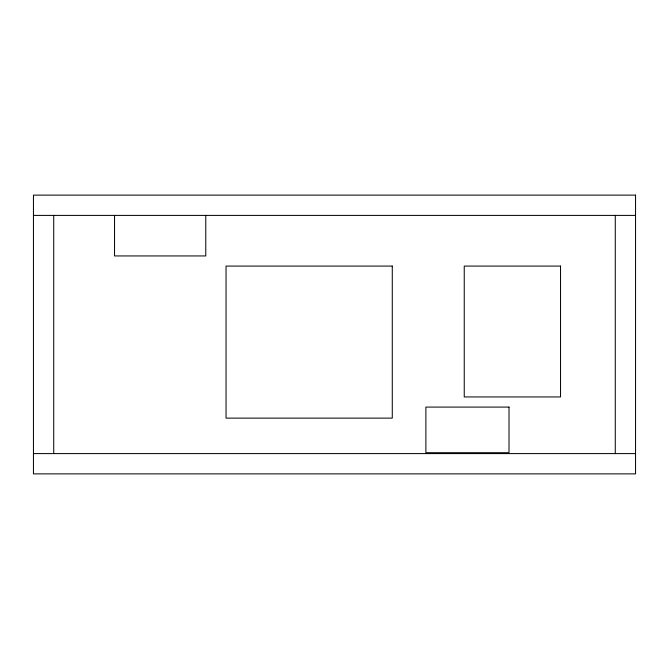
<?xml version="1.0" encoding="UTF-8"?>
<svg xmlns="http://www.w3.org/2000/svg" width="669" height="669" viewBox="0 0 669 669"><rect width="100%" height="100%" fill="white"/><g stroke="black" fill="none" stroke-linecap="round" stroke-linejoin="round"><path stroke-width="1" d="M33.45 215.401L635.55 215.401M33.45 453.599L635.55 453.599M615.279 215.401L615.279 453.599M205.768 215.401L205.768 255.943L114.541 255.943L114.541 215.401M53.721 215.401L53.721 453.599M635.55 195.122L33.45 195.122L33.45 473.878L635.55 473.878L635.55 195.122M392.277 266.078L226.038 266.078L226.038 418.125L392.277 418.125L392.277 266.078M560.538 266.078L464.244 266.078L464.244 396.951L560.538 396.951L560.538 266.078M509.009 407.087L425.885 407.087L425.885 452.704L509.009 452.704L509.009 407.087"/></g></svg>
